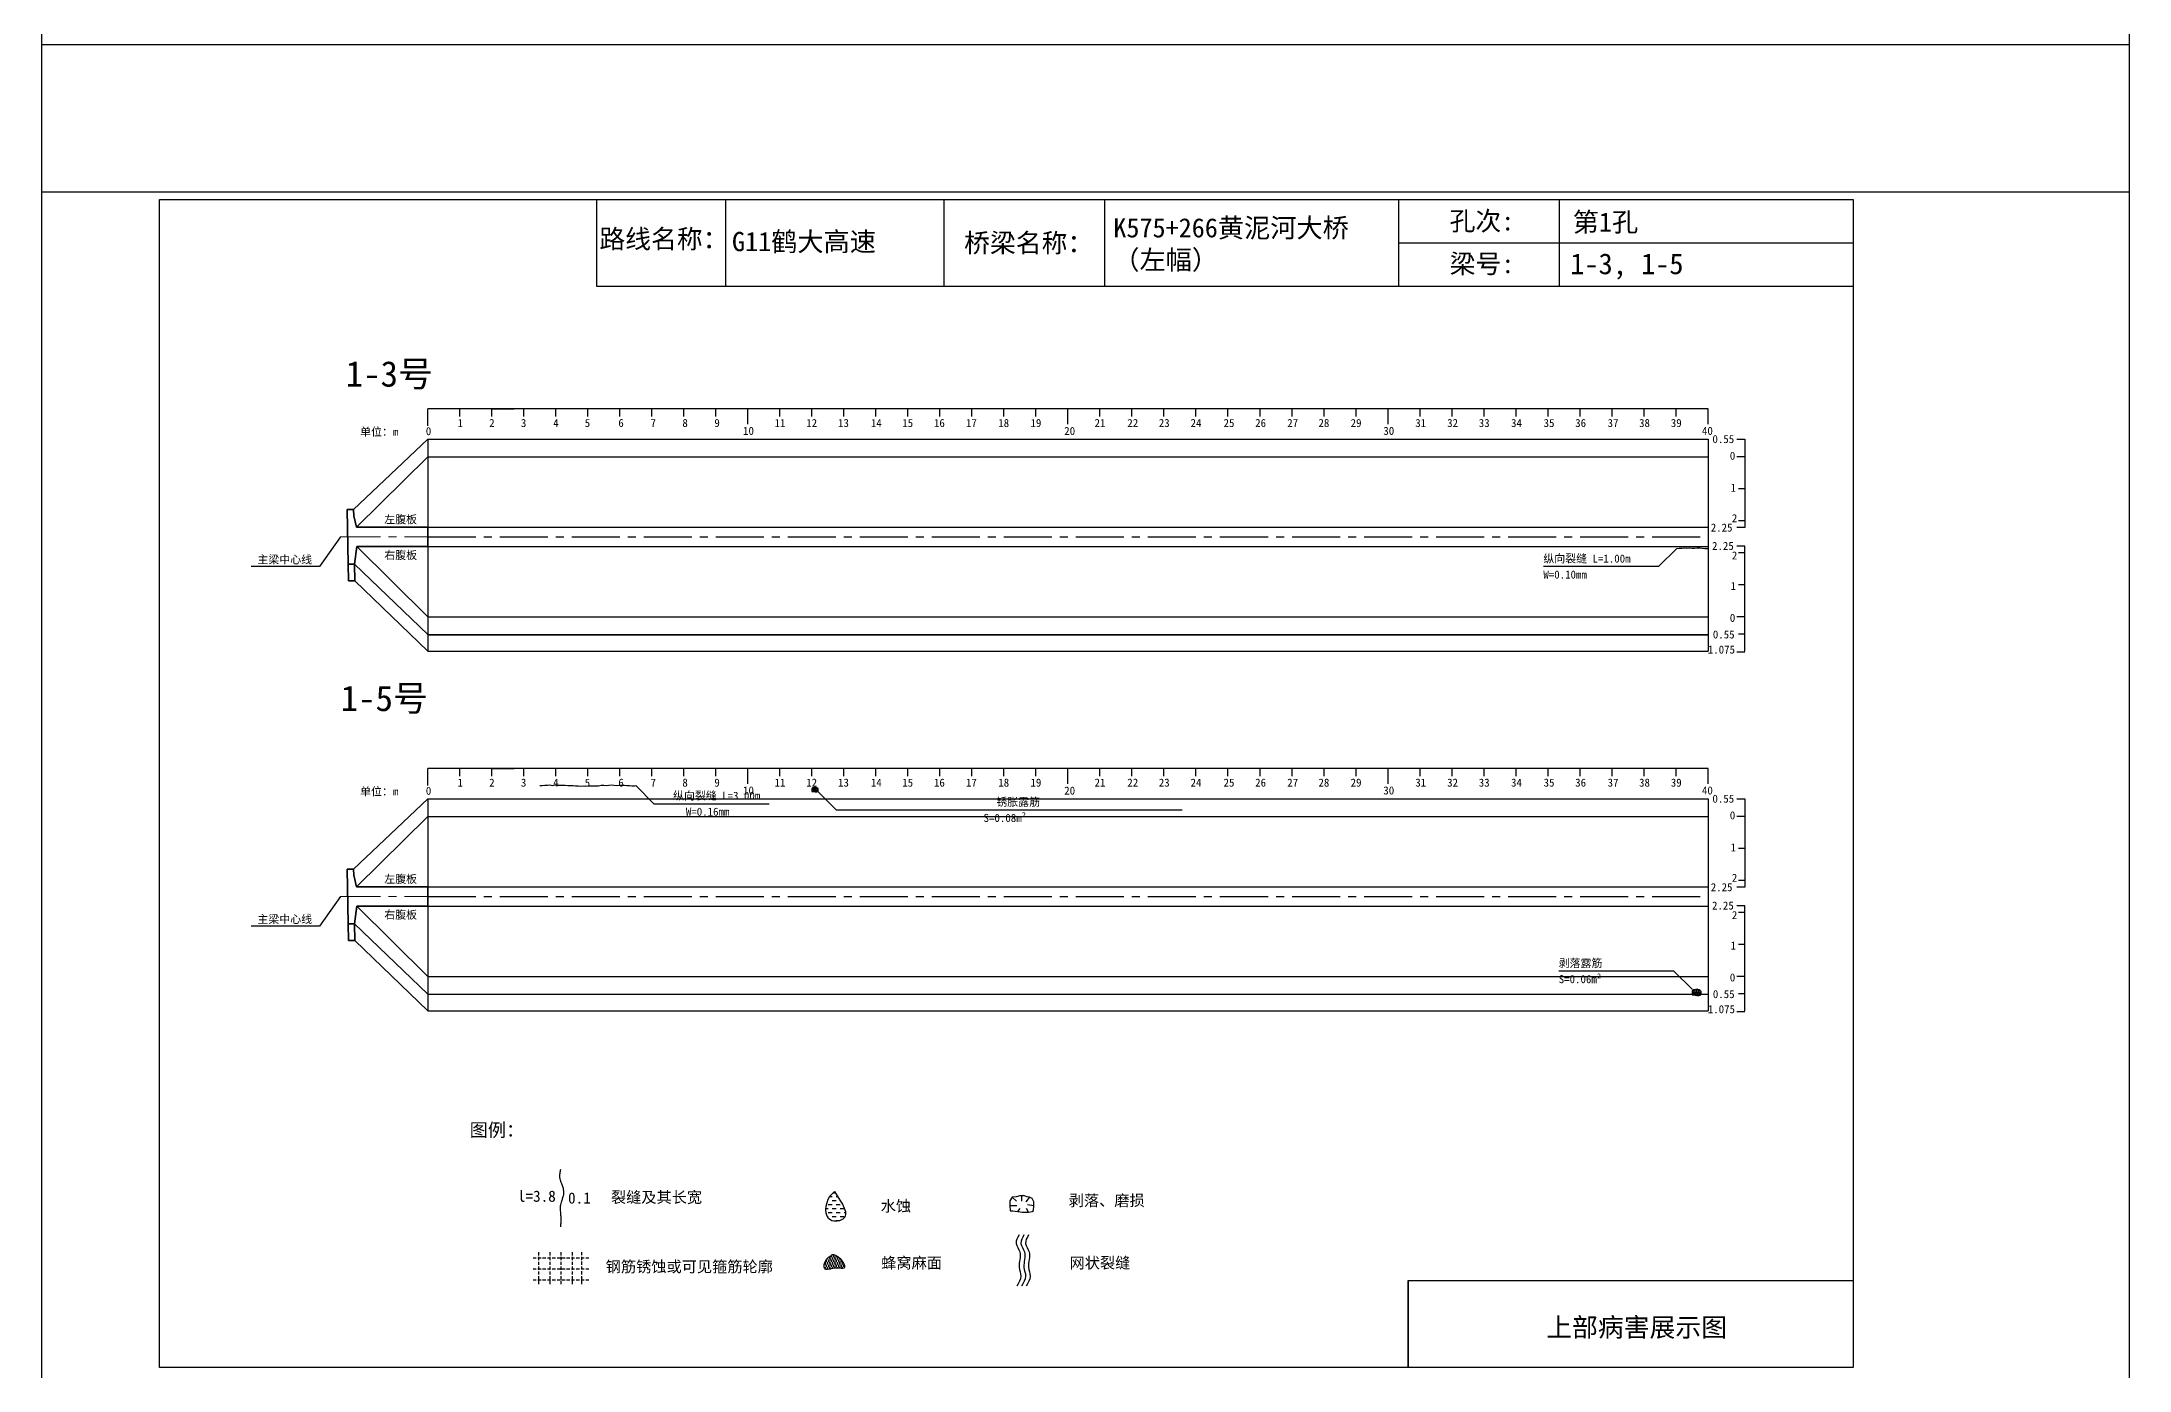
# Model space of a CAD drawing. Header units: millimetres. Extents: x -37 to 615, y -7153 to 23.
# Drawn here: x -37 to 615, y -881 to -466 of the extents above; entities that cross this region are included whole.
import ezdxf

# ---------------------------------------------------------------- set-up
doc = ezdxf.new("R2010")
doc.units = ezdxf.units.MM
for name, pattern in [('CENTER', [2, 1.25, -0.25, 0.25, -0.25]), ('CENTER2', [1.125, 0.75, -0.125, 0.125, -0.125]), ('DASHED', [0.75, 0.5, -0.25])]:
    doc.linetypes.add(name, pattern=pattern)
for name, color, linetype in [('加固措施', 7, 'Continuous'), ('图层1', 7, 'Continuous'), ('病害', 5, 'Continuous'), ('轮廓', 3, 'Continuous')]:
    doc.layers.add(name, color=color, linetype=linetype)
doc.layers.add('虚线', color=7, linetype='Continuous', lineweight=30)
doc.styles.get("Standard").update_dxf_attribs({"font": ''})
doc.styles.add('汉字', font='')
doc.styles.get('Standard').set_extended_font_data('SimSun')
doc.styles.get('汉字').set_extended_font_data('SimSun')
pattern_1 = [(0, (-2783.5002, -201.1734), (0.38480574, 0.76961148), [0, -0.76961148])]
pattern_2 = [(0, (-4794.9262, -487.88576), (0.38480574, 0.76961148), [0, -0.76961148])]
pattern_3 = [(0, (-2240.9707, -124.7498), (1.2467706, 1.2467706), [1.2467706, -1.2467706])]

# ---------------------------------------------------------------- blocks, each defined once
blk = doc.blocks.new('adfsd')
at = {"lineweight": -2, "ltscale": 0.5}
for p, q in [((1140.897, -3083.694), (1140.936, -3083.729)), ((1140.983, -3083.682), (1140.981, -3083.729)), ((1141.053, -3083.694), (1141.022, -3083.735)), ((1140.876, -3083.768), (1140.94, -3083.769)), ((1140.948, -3083.824), (1140.969, -3083.796)), ((1141.045, -3083.83), (1141.028, -3083.796)), ((1141.094, -3083.772), (1141.036, -3083.763))]:
    blk.add_line(p, q, dxfattribs=at)
blk.add_lwpolyline([(1141, -3083.682), (1140.967, -3083.682), (1140.934, -3083.69), (1140.897, -3083.694), (1140.876, -3083.727), (1140.876, -3083.768), (1140.88, -3083.818), (1140.905, -3083.818), (1140.991, -3083.83), (1141.045, -3083.83), (1141.078, -3083.822), (1141.09, -3083.814), (1141.094, -3083.772), (1141.094, -3083.735), (1141.078, -3083.707), (1141.053, -3083.694), (1141.033, -3083.69), (1141, -3083.678)], dxfattribs=at)
blk = doc.blocks.new('chi')
at = {"color": 0}
for p, q in [((1147.409, -3079.329), (1147.409, -3078.8)), ((1187.409, -3078.8), (1147.409, -3078.8)), ((1148.409, -3079.041), (1148.409, -3078.8)), ((1149.409, -3079.041), (1149.409, -3078.8)), ((1149.409, -3078.8), (1150.109, -3078.8)), ((1150.409, -3079.041), (1150.409, -3078.8)), ((1151.409, -3079.041), (1151.409, -3078.8)), ((1152.409, -3079.041), (1152.409, -3078.8)), ((1153.409, -3079.041), (1153.409, -3078.8)), ((1154.409, -3079.041), (1154.409, -3078.8)), ((1155.409, -3079.041), (1155.409, -3078.8)), ((1156.409, -3079.041), (1156.409, -3078.8)), ((1157.409, -3079.283), (1157.409, -3078.8)), ((1158.409, -3079.041), (1158.409, -3078.8)), ((1159.409, -3079.041), (1159.409, -3078.8)), ((1160.409, -3079.041), (1160.409, -3078.8)), ((1161.409, -3079.041), (1161.409, -3078.8)), ((1162.409, -3079.041), (1162.409, -3078.8)), ((1163.409, -3079.041), (1163.409, -3078.8)), ((1164.409, -3079.041), (1164.409, -3078.8)), ((1165.409, -3079.041), (1165.409, -3078.8)), ((1166.409, -3079.041), (1166.409, -3078.8)), ((1167.409, -3079.283), (1167.409, -3078.8)), ((1168.409, -3079.041), (1168.409, -3078.8)), ((1169.409, -3079.041), (1169.409, -3078.8)), ((1170.409, -3079.041), (1170.409, -3078.8)), ((1171.409, -3079.041), (1171.409, -3078.8)), ((1172.409, -3079.041), (1172.409, -3078.8)), ((1173.409, -3079.041), (1173.409, -3078.8)), ((1174.409, -3079.041), (1174.409, -3078.8)), ((1175.409, -3079.041), (1175.409, -3078.8)), ((1176.409, -3079.041), (1176.409, -3078.8)), ((1177.409, -3079.283), (1177.409, -3078.8)), ((1178.409, -3079.041), (1178.409, -3078.8)), ((1179.409, -3079.041), (1179.409, -3078.8)), ((1180.409, -3079.041), (1180.409, -3078.8)), ((1181.409, -3079.041), (1181.409, -3078.8)), ((1182.409, -3079.041), (1182.409, -3078.8)), ((1183.409, -3079.041), (1183.409, -3078.8)), ((1184.409, -3079.041), (1184.409, -3078.8)), ((1185.409, -3079.041), (1185.409, -3078.8)), ((1186.409, -3079.041), (1186.409, -3078.8)), ((1187.409, -3079.283), (1187.409, -3078.8))]:
    blk.add_line(p, q, dxfattribs=at)
for s, p in [('0', (1147.349, -3079.623)), ('1', (1148.339, -3079.368)), ('2', (1149.328, -3079.368)), ('3', (1150.319, -3079.368)), ('4', (1151.329, -3079.368)), ('5', (1152.313, -3079.368)), ('6', (1153.363, -3079.368)), ('7', (1154.37, -3079.368)), ('8', (1155.363, -3079.368)), ('9', (1156.363, -3079.368)), ('10', (1157.259, -3079.613)), ('11', (1158.242, -3079.368)), ('12', (1159.233, -3079.368)), ('13', (1160.227, -3079.368)), ('14', (1161.252, -3079.368)), ('15', (1162.233, -3079.368)), ('16', (1163.223, -3079.368)), ('17', (1164.224, -3079.368)), ('18', (1165.232, -3079.368)), ('19', (1166.238, -3079.368)), ('20', (1167.294, -3079.617)), ('21', (1168.24, -3079.368)), ('22', (1169.264, -3079.368)), ('23', (1170.247, -3079.368)), ('24', (1171.24, -3079.368)), ('25', (1172.271, -3079.368)), ('26', (1173.258, -3079.368)), ('27', (1174.261, -3079.368)), ('28', (1175.236, -3079.368)), ('29', (1176.24, -3079.368)), ('30', (1177.262, -3079.613)), ('31', (1178.261, -3079.368)), ('32', (1179.256, -3079.368)), ('33', (1180.243, -3079.368)), ('34', (1181.251, -3079.368)), ('35', (1182.269, -3079.368)), ('36', (1183.256, -3079.368)), ('37', (1184.269, -3079.368)), ('38', (1185.251, -3079.368)), ('39', (1186.242, -3079.368)), ('40', (1187.216, -3079.613))]:
    blk.add_text(s, height=0.25).set_placement(p)
blk = doc.blocks.new('kopp')
at = {"color": 0}
for p, q in [((1188.308, -3078.25), (1188.558, -3078.25)), ((1188.558, -3078.25), (1188.558, -3078.8)), ((1188.558, -3078.8), (1188.308, -3078.8)), ((1188.558, -3078.8), (1188.558, -3079.8)), ((1188.558, -3079.8), (1188.358, -3079.8)), ((1188.558, -3079.8), (1188.558, -3079.8)), ((1188.558, -3079.8), (1188.558, -3080.8)), ((1188.558, -3081.009), (1188.308, -3081.009)), ((1188.558, -3080.8), (1188.358, -3080.8)), ((1188.558, -3080.8), (1188.558, -3081.009)), ((1188.558, -3081.592), (1188.308, -3081.592)), ((1188.558, -3081.8), (1188.358, -3081.8)), ((1188.558, -3081.8), (1188.558, -3081.592)), ((1188.558, -3082.8), (1188.558, -3081.8)), ((1188.558, -3082.8), (1188.358, -3082.8)), ((1188.558, -3083.8), (1188.558, -3082.8)), ((1188.558, -3082.8), (1188.558, -3082.8)), ((1188.558, -3083.8), (1188.308, -3083.8)), ((1188.558, -3084.875), (1188.558, -3083.8)), ((1188.558, -3084.338), (1188.358, -3084.338)), ((1188.308, -3084.888), (1188.558, -3084.888))]:
    blk.add_line(p, q, dxfattribs=at)
for s, p in [('0.55', (1187.543, -3078.37)), ('0', (1188.086, -3078.891)), ('1', (1188.109, -3079.89)), ('2', (1188.15, -3080.842)), ('2.25', (1187.49, -3081.135)), ('2.25', (1187.53, -3081.708)), ('2', (1188.15, -3082.006)), ('1', (1188.109, -3082.959)), ('0', (1188.086, -3083.954)), ('0.55', (1187.556, -3084.474)), ('1.075', (1187.398, -3084.946))]:
    blk.add_text(s, height=0.25).set_placement(p)

msp = doc.modelspace()

# ---------------------------------------------------------------- hatches: boundary and pattern name
at = {"layer": '加固措施', "lineweight": -2}
h = msp.add_hatch(dxfattribs=at)
h.set_pattern_fill('DASH', color=256, scale=0.626645)
h.set_pattern_definition(pattern_3)
edge = h.paths.add_edge_path()
edge.add_spline(control_points=[(210.85, -825.12), (210.36, -825.55), (208.03, -827.61), (207.41, -835.1), (216.74, -833.77), (213.29, -828.7), (210.85, -825.12)], knot_values=[0, 0, 0, 0, 3.237042, 15.187225, 21.182779, 35.601669, 35.601669, 35.601669, 35.601669], degree=3, periodic=0)
h = msp.add_hatch(dxfattribs=at)
h.set_pattern_fill('DASH', color=256, scale=0.626645)
h.set_pattern_definition(pattern_3)
edge = h.paths.add_edge_path()
edge.add_spline(control_points=[(210.85, -825.12), (210.36, -825.55), (208.03, -827.61), (207.41, -835.1), (216.74, -833.77), (213.29, -828.7), (210.85, -825.12)], knot_values=[0, 0, 0, 0, 3.237042, 15.187225, 21.182779, 35.601669, 35.601669, 35.601669, 35.601669], degree=3, periodic=0)
h = msp.add_hatch(dxfattribs=at)
h.set_pattern_fill('DOTS', scale=0.696272)
h.set_pattern_definition(pattern_1)
edge = h.paths.add_edge_path()
edge.add_spline(control_points=[(210.19, -844.78), (209.15, -845.49), (207.68, -846.51), (207.52, -850.25), (211, -848.53), (215.72, -849.88), (212.21, -844.7), (210.31, -844.78), (210.19, -844.78)], knot_values=[0, 0, 0, 0, 5.205471, 7.397577, 12.944796, 16.169923, 23.88441, 24.400432, 24.400432, 24.400432, 24.400432], degree=3, periodic=0)
h = msp.add_hatch(dxfattribs=at)
h.set_pattern_fill('DOTS', scale=0.696272)
h.set_pattern_definition(pattern_1)
edge = h.paths.add_edge_path()
edge.add_spline(control_points=[(210.19, -844.78), (209.15, -845.49), (207.68, -846.51), (207.52, -850.25), (211, -848.53), (215.72, -849.88), (212.21, -844.7), (210.31, -844.78), (210.19, -844.78)], knot_values=[0, 0, 0, 0, 5.205471, 7.397577, 12.944796, 16.169923, 23.88441, 24.400432, 24.400432, 24.400432, 24.400432], degree=3, periodic=0)
at = {"layer": '病害', "lineweight": -2}
h = msp.add_hatch(dxfattribs=at)
h.set_pattern_fill('DOTS', color=4, scale=0.696272, style=0)
h.set_pattern_definition(pattern_2)
edge = h.paths.add_edge_path()
edge.add_spline(control_points=[(210.19, -844.78), (209.15, -845.49), (207.68, -846.51), (207.52, -850.25), (211, -848.53), (215.72, -849.88), (212.21, -844.7), (210.31, -844.78), (210.19, -844.78)], knot_values=[0, 0, 0, 0, 1.041094, 1.479515, 2.588959, 3.233985, 4.776882, 4.880086, 4.880086, 4.880086, 4.880086], degree=3, periodic=0)
h = msp.add_hatch(dxfattribs=at)
h.set_pattern_fill('DOTS', color=4, scale=0.696272, style=0)
h.set_pattern_definition(pattern_2)
edge = h.paths.add_edge_path()
edge.add_spline(control_points=[(210.19, -844.78), (209.15, -845.49), (207.68, -846.51), (207.52, -850.25), (211, -848.53), (215.72, -849.88), (212.21, -844.7), (210.31, -844.78), (210.19, -844.78)], knot_values=[0, 0, 0, 0, 1.041094, 1.479515, 2.588959, 3.233985, 4.776882, 4.880086, 4.880086, 4.880086, 4.880086], degree=3, periodic=0)

# ---------------------------------------------------------------- linework, layer by layer
at = {"color": 0, "linetype": 'ByBlock'}
for p, q in [((0, -515.15), (529.17, -515.15)), ((0, -880), (0, -515.15)), ((136.5, -515.15), (136.5, -542.28)), ((245.1, -515.15), (245.1, -542.28)), ((387.13, -515.15), (387.13, -542.28)), ((529.17, -515.15), (529.17, -880)), ((437.29, -515.21), (437.29, -542.34)), ((136.5, -542.28), (529.17, -542.28)), ((390.12, -880), (390.12, -852.88)), ((390.12, -852.88), (529.17, -852.88)), ((529.17, -880), (0, -880))]:
    msp.add_line(p, q, dxfattribs=at)
at = {"color": 0}
for p, q in [((60.65, -612.07), (83.82, -590.07)), ((83.82, -590.07), (83.82, -656.32)), ((83.82, -590.07), (483.82, -590.07)), ((483.82, -590.07), (483.82, -656.32)), ((61.57, -617.57), (83.82, -595.57)), ((83.82, -617.57), (483.82, -617.57)), ((483.82, -617.57), (483.82, -620.57)), ((56.57, -620.57), (49.96, -629.83)), ((61.64, -623.57), (83.82, -645.57)), ((83.82, -623.57), (483.82, -623.57)), ((49.96, -629.83), (28.63, -629.83)), ((60.99, -629.07), (83.82, -651.07)), ((61.09, -634.32), (83.82, -656.32)), ((83.82, -645.57), (483.82, -645.57)), ((83.82, -651.07), (483.82, -651.07)), ((83.82, -651.19), (483.82, -651.19)), ((83.82, -656.32), (483.82, -656.32)), ((60.65, -724.41), (83.82, -702.41)), ((83.82, -702.41), (83.82, -768.66)), ((83.82, -702.41), (483.82, -702.41)), ((483.82, -702.41), (483.82, -768.66)), ((61.57, -729.92), (83.82, -707.91)), ((83.82, -707.91), (483.82, -707.91)), ((83.82, -729.91), (483.82, -729.91)), ((483.82, -729.91), (483.82, -732.91)), ((56.57, -732.91), (49.96, -742.17)), ((61.64, -735.91), (83.82, -757.91)), ((83.82, -735.91), (483.82, -735.91)), ((49.96, -742.17), (28.63, -742.17)), ((60.99, -741.41), (83.82, -763.41)), ((61.09, -746.66), (83.82, -768.66)), ((83.82, -757.91), (483.82, -757.91)), ((83.82, -763.41), (483.82, -763.41)), ((83.82, -768.66), (483.82, -768.66))]:
    msp.add_line(p, q, dxfattribs=at)
msp.add_line((83.82, -595.57), (483.82, -595.57))
at = {"color": 1, "linetype": 'CENTER2', "ltscale": 20}
for p, q in [((83.82, -620.57), (483.82, -620.57)), ((83.82, -732.91), (483.82, -732.91))]:
    msp.add_line(p, q, dxfattribs=at)
at = {"color": 1, "linetype": 'DASHED'}
for p, q in [((203.8, -699.17), (205.8, -699.17)), ((203.8, -699.52), (205.8, -699.52)), ((203.8, -699.87), (205.8, -699.87)), ((204.3, -700.22), (204.3, -698.82)), ((204.8, -700.22), (204.8, -698.82)), ((205.3, -700.22), (205.3, -698.82)), ((478.8, -762.38), (481.59, -762.38)), ((478.8, -762.87), (481.59, -762.87)), ((479.5, -763.84), (479.5, -761.89)), ((480.19, -763.84), (480.19, -761.89)), ((480.89, -763.84), (480.89, -761.89)), ((478.8, -763.35), (481.59, -763.35))]:
    msp.add_line(p, q, dxfattribs=at)
at = {"color": 7}
for p, q in [((203.8, -699.65), (204.39, -699.66)), ((203.99, -698.97), (204.35, -699.29)), ((204.46, -700.16), (204.65, -699.9)), ((204.78, -698.86), (204.76, -699.29)), ((205.42, -698.97), (205.14, -699.34)), ((205.35, -700.22), (205.19, -699.9)), ((205.8, -699.69), (205.27, -699.6)), ((479.06, -762.1), (479.57, -762.54)), ((480.17, -761.94), (480.14, -762.54)), ((481.06, -762.1), (480.66, -762.62)), ((481.59, -763.1), (480.84, -762.98)), ((478.8, -763.05), (479.62, -763.06)), ((479.72, -763.76), (479.99, -763.4)), ((480.96, -763.84), (480.74, -763.4))]:
    msp.add_line(p, q, dxfattribs=at)
at = {"color": 1, "linetype": 'DASHED', "ltscale": 2}
for p, q in [((116.71, -845.75), (134.11, -845.75)), ((116.71, -845.75), (134.11, -845.75)), ((118.45, -844.01), (118.45, -854.45)), ((118.45, -844.01), (118.45, -854.45)), ((121.93, -844.01), (121.93, -854.45)), ((121.93, -844.01), (121.93, -854.45)), ((125.41, -844.01), (125.41, -854.45)), ((125.41, -844.01), (125.41, -854.45)), ((128.89, -844.01), (128.89, -854.45)), ((128.89, -844.01), (128.89, -854.45)), ((131.87, -843.98), (131.87, -854.43)), ((131.87, -843.98), (131.87, -854.43)), ((116.71, -849.23), (134.11, -849.23)), ((116.71, -849.23), (134.11, -849.23)), ((116.71, -852.71), (134.11, -852.71)), ((116.71, -852.71), (134.11, -852.71))]:
    msp.add_line(p, q, dxfattribs=at)
at = {"color": 3, "linetype": 'ByBlock'}
for points in [[(-36.77, -51.81), (615.38, -51.81), (615.38, -512.93), (-36.77, -512.93)], [(-36.77, -466.81), (615.38, -466.81), (615.38, -927.93), (-36.77, -927.93)]]:
    msp.add_lwpolyline(points, close=True, dxfattribs=at)
at = {"color": 7}
for points in [[(474, -624.19), (468.34, -629.85), (432.34, -629.85)], [(474, -624.18), (474.8, -624.12), (475.6, -624.11), (476.4, -624), (477.2, -624.07), (478, -624.01), (478.8, -624.06), (479.6, -624.09), (480.4, -624.03), (481.2, -624.03), (482, -624.07), (482.8, -624.18), (483.6, -624.2), (484, -624.19)], [(118.8, -698.24), (119.6, -698.28), (120.4, -698.16), (121.2, -698.12), (122, -698.08), (122.8, -698.21), (123.6, -698.02), (124.4, -698.13), (125.2, -698.16), (126, -698.17), (126.8, -698.12), (127.6, -698.2), (128.4, -698.27), (129.2, -698.26), (130, -698.38), (130.8, -698.3), (131.6, -698.4), (132.4, -698.39), (133.2, -698.5), (134, -698.36), (134.8, -698.36), (135.6, -698.39), (136.4, -698.3), (137.2, -698.38), (138, -698.16), (138.8, -698.18), (139.6, -698.2), (140.4, -698.1), (141.2, -698.04), (142, -698.13), (142.8, -698.22), (143.6, -698.18), (144.4, -698.15), (145.2, -698.18), (146, -698.2), (146.8, -698.24), (147.6, -698.31), (148.4, -698.36), (148.8, -698.27)], [(148.8, -698.27), (154.46, -703.93), (190.46, -703.93)], [(204.93, -698.86), (204.63, -698.86), (204.33, -698.93), (203.99, -698.97), (203.8, -699.27), (203.8, -699.65), (203.84, -700.1), (204.06, -700.1), (204.86, -700.22), (205.35, -700.22), (205.65, -700.14), (205.76, -700.07), (205.8, -699.69), (205.8, -699.35), (205.65, -699.08), (205.42, -698.97), (205.23, -698.93), (204.93, -698.82)], [(205.8, -700.22), (211.46, -705.87), (319.46, -705.87)], [(478.8, -761.89), (473.14, -756.24), (437.14, -756.24)], [(480.38, -761.94), (479.96, -761.94), (479.54, -762.05), (479.06, -762.1), (478.8, -762.52), (478.8, -763.05), (478.85, -763.68), (479.17, -763.68), (480.27, -763.84), (480.96, -763.84), (481.38, -763.73), (481.54, -763.63), (481.59, -763.1), (481.59, -762.63), (481.38, -762.26), (481.06, -762.1), (480.8, -762.05), (480.38, -761.89)]]:
    msp.add_lwpolyline(points, dxfattribs=at)
for points in [[(268.59, -838.64), (268.08, -839.53), (267.03, -841.33), (269.71, -844.45), (267.97, -848.1), (269.63, -851.74), (268.46, -853.65), (267.82, -854.69)], [(268.59, -838.64), (268.08, -839.53), (267.03, -841.33), (269.71, -844.45), (267.97, -848.1), (269.63, -851.74), (268.46, -853.65), (267.82, -854.69)], [(270.07, -838.64), (269.55, -839.53), (268.51, -841.33), (271.18, -844.45), (269.44, -848.1), (271.1, -851.74), (269.94, -853.65), (269.3, -854.69)], [(270.07, -838.64), (269.55, -839.53), (268.51, -841.33), (271.18, -844.45), (269.44, -848.1), (271.1, -851.74), (269.94, -853.65), (269.3, -854.69)], [(271.52, -838.64), (271, -839.53), (269.96, -841.33), (272.63, -844.45), (270.89, -848.1), (272.55, -851.74), (271.39, -853.65), (270.75, -854.69)], [(271.52, -838.64), (271, -839.53), (269.96, -841.33), (272.63, -844.45), (270.89, -848.1), (272.55, -851.74), (271.39, -853.65), (270.75, -854.69)]]:
    msp.add_open_spline(points, degree=3, knots=[0, 0, 0, 0, 2.808133, 5.677796, 10.461234, 13.324406, 16.732801, 16.732801, 16.732801, 16.732801])
at = {"lineweight": -2}
msp.add_open_spline([(210.19, -844.78), (209.15, -845.49), (207.68, -846.51), (207.52, -850.25), (211, -848.53), (215.72, -849.88), (212.21, -844.7), (210.31, -844.78), (210.19, -844.78)], degree=3, knots=[0, 0, 0, 0, 3.624423, 5.150725, 9.013098, 11.258664, 16.630045, 16.989336, 16.989336, 16.989336, 16.989336], dxfattribs=at)
msp.add_open_spline([(210.19, -844.78), (209.15, -845.49), (207.68, -846.51), (207.52, -850.25), (211, -848.53), (215.72, -849.88), (212.21, -844.7), (210.31, -844.78), (210.19, -844.78)], degree=3, knots=[0, 0, 0, 0, 3.624423, 5.150725, 9.013098, 11.258664, 16.630045, 16.989336, 16.989336, 16.989336, 16.989336], dxfattribs=at)
at = {"layer": '加固措施', "lineweight": -2}
msp.add_open_spline([(210.85, -825.12), (210.36, -825.55), (208.03, -827.61), (207.41, -835.1), (216.74, -833.77), (213.29, -828.7), (210.85, -825.12)], degree=3, knots=[0, 0, 0, 0, 2.028466, 9.51698, 13.274057, 22.309569, 22.309569, 22.309569, 22.309569], dxfattribs=at)
msp.add_open_spline([(210.85, -825.12), (210.36, -825.55), (208.03, -827.61), (207.41, -835.1), (216.74, -833.77), (213.29, -828.7), (210.85, -825.12)], degree=3, knots=[0, 0, 0, 0, 2.028466, 9.51698, 13.274057, 22.309569, 22.309569, 22.309569, 22.309569], dxfattribs=at)
at = {"layer": '图层1', "lineweight": -2}
msp.add_open_spline([(125.25, -818.18), (125.22, -818.39), (125.18, -818.61), (125.07, -819.25), (125.02, -819.65), (124.99, -820.22), (125, -820.4), (125.02, -820.69), (125.03, -820.79), (125.06, -821), (125.09, -821.11), (125.19, -821.49), (125.29, -821.79), (125.54, -822.43), (125.69, -822.78), (125.96, -823.54), (126.09, -823.96), (126.21, -824.66), (126.24, -824.94), (126.25, -825.49), (126.23, -825.75), (126.16, -826.26), (126.11, -826.5), (126, -826.97), (125.93, -827.19), (125.76, -827.75), (125.64, -828.07), (125.45, -828.67), (125.36, -828.96), (125.27, -829.34), (125.24, -829.46), (125.21, -829.68), (125.2, -829.77), (125.18, -829.97), (125.17, -830.08), (125.17, -830.46), (125.18, -830.75), (125.23, -831.38), (125.27, -831.71), (125.33, -832.3), (125.35, -832.54), (125.38, -833), (125.39, -833.22), (125.4, -833.64), (125.4, -833.84), (125.39, -834.46), (125.37, -834.86), (125.32, -835.55), (125.3, -835.85), (125.27, -836.15)], degree=3, knots=[0, 0, 0, 0, 0.93103, 0.93103, 2.904338, 2.904338, 3.933552, 3.933552, 4.598026, 4.598026, 5.2625, 5.2625, 6.799065, 6.799065, 8.335629, 8.335629, 9.872194, 9.872194, 10.744529, 10.744529, 11.616864, 11.616864, 12.4892, 12.4892, 13.361535, 13.361535, 14.755665, 14.755665, 16.149795, 16.149795, 16.835641, 16.835641, 17.410365, 17.410365, 17.98509, 17.98509, 19.45733, 19.45733, 20.929571, 20.929571, 21.910052, 21.910052, 22.722819, 22.722819, 23.535585, 23.535585, 25.161117, 25.161117, 26.428502, 26.428502, 26.428502, 26.428502], dxfattribs=at)
msp.add_open_spline([(125.25, -818.18), (125.22, -818.39), (125.18, -818.61), (125.07, -819.25), (125.02, -819.65), (124.99, -820.22), (125, -820.4), (125.02, -820.69), (125.03, -820.79), (125.06, -821), (125.09, -821.11), (125.19, -821.49), (125.29, -821.79), (125.54, -822.43), (125.69, -822.78), (125.96, -823.54), (126.09, -823.96), (126.21, -824.66), (126.24, -824.94), (126.25, -825.49), (126.23, -825.75), (126.16, -826.26), (126.11, -826.5), (126, -826.97), (125.93, -827.19), (125.76, -827.75), (125.64, -828.07), (125.45, -828.67), (125.36, -828.96), (125.27, -829.34), (125.24, -829.46), (125.21, -829.68), (125.2, -829.77), (125.18, -829.97), (125.17, -830.08), (125.17, -830.46), (125.18, -830.75), (125.23, -831.38), (125.27, -831.71), (125.33, -832.3), (125.35, -832.54), (125.38, -833), (125.39, -833.22), (125.4, -833.64), (125.4, -833.84), (125.39, -834.46), (125.37, -834.86), (125.32, -835.55), (125.3, -835.85), (125.27, -836.15)], degree=3, knots=[0, 0, 0, 0, 0.93103, 0.93103, 2.904338, 2.904338, 3.933552, 3.933552, 4.598026, 4.598026, 5.2625, 5.2625, 6.799065, 6.799065, 8.335629, 8.335629, 9.872194, 9.872194, 10.744529, 10.744529, 11.616864, 11.616864, 12.4892, 12.4892, 13.361535, 13.361535, 14.755665, 14.755665, 16.149795, 16.149795, 16.835641, 16.835641, 17.410365, 17.410365, 17.98509, 17.98509, 19.45733, 19.45733, 20.929571, 20.929571, 21.910052, 21.910052, 22.722819, 22.722819, 23.535585, 23.535585, 25.161117, 25.161117, 26.428502, 26.428502, 26.428502, 26.428502], dxfattribs=at)
at = {"layer": '病害', "color": 5}
for p, q in [((136.5, -515.15), (136.5, -542.28)), ((245.1, -515.15), (245.1, -542.28)), ((387.13, -515.15), (387.13, -542.28)), ((529.17, -515.15), (529.17, -542.28)), ((136.5, -542.28), (386.58, -542.28)), ((386.58, -542.28), (529.17, -542.28)), ((390.12, -852.88), (529.17, -852.88)), ((390.12, -852.88), (390.12, -880)), ((529.17, -852.88), (529.17, -880))]:
    msp.add_line(p, q, dxfattribs=at)
at = {"layer": '病害', "color": 0}
for p, q in [((176.83, -515.15), (176.83, -542.28)), ((295.25, -515.15), (295.25, -542.28)), ((387.14, -528.77), (529.17, -528.77))]:
    msp.add_line(p, q, dxfattribs=at)
at = {"layer": '虚线', "linetype": 'CENTER', "lineweight": 18, "ltscale": 10}
for p, q in [((56.57, -620.57), (83.82, -620.57)), ((56.57, -732.91), (83.82, -732.91))]:
    msp.add_line(p, q, dxfattribs=at)
at = {"layer": '轮廓', "color": 5, "lineweight": 35}
for p, q in [((58.99, -629.07), (58.65, -612.07)), ((58.65, -612.07), (60.65, -612.07)), ((60.69, -613.95), (60.65, -612.07)), ((61.57, -617.57), (60.69, -613.95)), ((83.82, -617.57), (61.57, -617.57)), ((83.82, -623.57), (83.82, -617.57)), ((60.99, -629.07), (61.63, -623.57)), ((83.82, -623.57), (61.63, -623.57)), ((58.99, -629.07), (60.99, -629.07)), ((59.09, -634.32), (58.99, -629.07)), ((61.09, -634.32), (60.99, -629.07)), ((59.09, -634.32), (61.09, -634.32)), ((58.99, -741.41), (58.65, -724.41)), ((58.65, -724.41), (60.65, -724.41)), ((60.69, -726.29), (60.65, -724.41)), ((61.57, -729.92), (60.69, -726.29)), ((83.82, -729.92), (61.57, -729.92)), ((83.82, -735.92), (83.82, -729.92)), ((60.99, -741.41), (61.63, -735.91)), ((83.82, -735.91), (61.63, -735.91)), ((58.99, -741.41), (60.99, -741.41)), ((59.09, -746.66), (58.99, -741.41)), ((61.09, -746.66), (60.99, -741.41)), ((59.09, -746.66), (61.09, -746.66))]:
    msp.add_line(p, q, dxfattribs=at)

# ---------------------------------------------------------------- block references
for name, p, xscale, yscale, zscale in [('chi', (-11390.27, 30207.43), 9.999999999994273, 9.999999999994273, 9.999999999994273), ('kopp', (-11390.27, 30192.43), 9.999999999994273, 9.999999999994273, 9.999999999994273), ('chi', (-11390.27, 30095.09), 9.999999999994273, 9.999999999994273, 9.999999999994273), ('kopp', (-11390.27, 30080.09), 9.999999999994273, 9.999999999994273, 9.999999999994273), ('adfsd', (-39452.38, 106527.64), 34.81359766870787, 34.81359766870787, 34.81359766870787), ('adfsd', (-39452.38, 106527.64), 34.81359766870787, 34.81359766870787, 34.81359766870787)]:
    msp.add_blockref(name, p, dxfattribs=dict(xscale=xscale, yscale=yscale, zscale=zscale))

# ---------------------------------------------------------------- texts
for s, p in [('单位：m', (62.7, -589.01)), ('左腹板', (70.24, -616.36)), ('主梁中心线', (30.63, -628.92)), ('右腹板', (70.24, -627.53)), ('单位：m', (62.7, -701.35)), ('左腹板', (70.24, -728.7)), ('主梁中心线', (30.63, -741.27)), ('右腹板', (70.24, -739.87))]:
    msp.add_text(s, height=2.5).set_placement(p)
at = {"color": 7}
for s, p in [('纵向裂缝 L=1.00m', (432.34, -628.6)), ('W=0.10mm', (432.34, -633.6)), ('纵向裂缝 L=3.00m', (160.46, -702.68)), ('锈胀露筋', (261.46, -704.62)), ('W=0.16mm', (164.46, -707.68)), ('S=0.08m²', (257.46, -709.62)), ('剥落露筋', (437.14, -754.99)), ('S=0.06m²', (437.14, -759.99))]:
    msp.add_text(s, height=2.5, dxfattribs=at).set_placement(p)
at = {"linetype": 'ByBlock', "attachment_point": 1, "style": '汉字'}
for s, insert, char_height, width in [('K575+266黄泥河大桥（左幅）', (298, -521.03), 6, 87.5474), ('{\\C0;第1孔}', (441.52, -519.22), 6, 77.4135), ('{\\C0;G11鹤大高速}', (178.87, -525.32), 6, 62.8604), ('{\\C0;1-3, 1-5}', (440.75, -532.02), 6.5, 84.1186), ('{\\C0;1-3号}', (58.2, -565.66), 8, 49.3496), ('{\\C0;1-5号}', (56.63, -666.99), 8, 49.3496)]:
    msp.add_mtext(s, dxfattribs=dict(at, insert=insert, char_height=char_height, width=width))
at = {"layer": '图层1', "style": '汉字'}
for s, p in [('孔次:', (403.05, -524.84)), ('路线名称：', (137.42, -530.46)), ('桥梁名称：', (251.38, -531.71)), ('梁号:', (403.08, -538.2)), ('上部病害展示图', (433.23, -870.44))]:
    msp.add_text(s, height=5.918, dxfattribs=at).set_placement(p)
at = {"layer": '图层1', "lineweight": -2, "attachment_point": 1}
for s, insert, char_height in [('图例：', (96.91, -803.77), 4.178), ('图例：', (96.91, -803.77), 4.178), ('l=3.8', (111.98, -824.79), 3.481), ('l=3.8', (111.98, -824.79), 3.481), ('0.1', (127.65, -825.37), 3.481), ('0.1', (127.65, -825.37), 3.481), ('裂缝及其长宽', (141.05, -825.12), 3.481), ('裂缝及其长宽', (141.05, -825.12), 3.481), ('水蚀', (225.33, -827.86), 3.481), ('水蚀', (225.33, -827.86), 3.481), ('剥落、磨损', (284.06, -826.11), 3.481), ('剥落、磨损', (284.06, -826.11), 3.481), ('钢筋锈蚀或可见箍筋轮廓', (139.42, -846.79), 3.4814), ('钢筋锈蚀或可见箍筋轮廓', (139.42, -846.79), 3.4814), ('蜂窝麻面', (225.48, -845.62), 3.481), ('蜂窝麻面', (225.48, -845.62), 3.481), ('网状裂缝', (284.32, -845.61), 3.481), ('网状裂缝', (284.32, -845.61), 3.481)]:
    msp.add_mtext(s, dxfattribs=dict(at, insert=insert, char_height=char_height))

doc.saveas('drawing.dxf')
